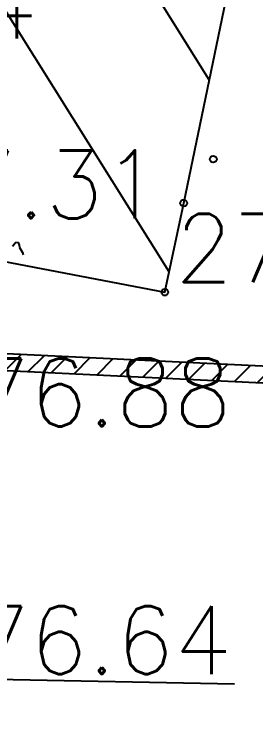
# Model space of a CAD drawing. Extents: x 524954 to 526204, y 9523489 to 9524010.
# Drawn here: x 525614.75 to 525618.3, y 9523720 to 9523730.42 of the extents above; entities that cross this region are included whole.
import ezdxf

# ---------------------------------------------------------------- set-up
doc = ezdxf.new("R2010")
doc.units = 0
doc.header["$PDMODE"] = 33
doc.header["$PDSIZE"] = 0.1
doc.linetypes.add('ACAD_ISO12W100', pattern=[21, 12, -3, 0, -3, 0, -3])
doc.linetypes.add('AXES2', pattern=[28.575, 19.05, -3.175, 3.175, -3.175])
for name, color, linetype in [('Arbre', 34, 'ACAD_ISO12W100'), ('Axe_Piste', 3, 'AXES2'), ('Bati', 6, 'Continuous'), ('Bati_H', 1, 'Continuous'), ('Cloture', 7, 'Continuous'), ('Murs', 1, 'Continuous'), ('TopoAlt', 3, 'Continuous'), ('TOPOJIS', 7, 'Continuous')]:
    doc.layers.add(name, color=color, linetype=linetype)
doc.styles.add('Simplex 1.0', font='Simplex.shx', dxfattribs={"width": 0.99, "height": 1})

# ---------------------------------------------------------------- blocks, each defined once
blk = doc.blocks.new('TCPOINT M')
at = {"color": 0}
blk.add_point((0, 0), dxfattribs=at)
at = {"layer": 'TopoAlt', "style": 'Simplex 1.0', "width": 0.99}
blk.add_attdef('ALT', (0.15, 0.15), '', height=1, dxfattribs=at)
blk = doc.blocks.new('v088')
at = {"linetype": 'Continuous'}
for p, q in [((3.189, 5.603), (3.247, 5.665)), ((3.247, 5.665), (3.304, 5.719)), ((3.304, 5.719), (3.358, 5.707)), ((3.358, 5.707), (3.385, 5.627)), ((3.385, 5.627), (3.4, 5.557)), ((3.4, 5.557), (3.485, 5.411)), ((3.485, 5.411), (3.508, 5.342))]:
    blk.add_line(p, q, dxfattribs=at)

msp = doc.modelspace()

# ---------------------------------------------------------------- hatches: boundary and pattern name
at = {"layer": 'Bati_H'}
h = msp.add_hatch(dxfattribs=at)
h.set_pattern_fill('_U', color=256, scale=2, angle=-57.9053, style=0, pattern_type=0)
h.set_pattern_definition([(302.094655599, (0, 0), (1.69434297035, 1.06263911976), [])])
h.paths.add_polyline_path([(525599.912, 9523745.998), (525597.057, 9523733.537), (525601.784, 9523732.425), (525601.462, 9523730.591), (525610.034, 9523728.699), (525610.268, 9523729.914), (525612.335, 9523729.591), (525612.088, 9523727.267), (525616.963, 9523726.333), (525617.241, 9523727.643), (525619.652, 9523739.262), (525622.884, 9523738.521), (525623.274, 9523740.188), (525623.374, 9523740.622)])
at = {"layer": 'Murs'}
h = msp.add_hatch(dxfattribs=at)
h.set_pattern_fill('_U', color=256, scale=0.25, angle=45, style=0, pattern_type=0)
h.set_pattern_definition([(45, (0, 0), (-0.1767766952966, 0.1767766952966), [])])
h.paths.add_polyline_path([(525597.057, 9523733.537), (525595.421, 9523725.903), (525609.642, 9523725.421), (525627.16, 9523724.579), (525627.753, 9523735.31), (525627.504, 9523735.324), (525626.924, 9523724.841), (525609.652, 9523725.671), (525595.728, 9523726.143), (525597.302, 9523733.485)])

# ---------------------------------------------------------------- linework, layer by layer
at = {"layer": 'Axe_Piste', "ltscale": 0.25, "flags": 128}
msp.add_lwpolyline([(525613.228, 9523720.669), (525626.827, 9523720.401), (525643.945, 9523719.587), (525674.498, 9523717.677), (525731.479, 9523713.01), (525740.572, 9523711.637), (525777.063, 9523706.435), (525784.098, 9523706.94), (525827.588, 9523700.163)], dxfattribs=at)
at = {"layer": 'Bati', "flags": 128}
msp.add_lwpolyline([(525599.912, 9523745.998), (525597.057, 9523733.537), (525601.784, 9523732.425), (525601.462, 9523730.591), (525610.034, 9523728.699), (525610.268, 9523729.914), (525612.335, 9523729.591), (525612.088, 9523727.267), (525616.963, 9523726.333), (525617.241, 9523727.643), (525619.652, 9523739.262), (525622.884, 9523738.521), (525623.274, 9523740.188), (525623.374, 9523740.622)], close=True, dxfattribs=at)
at = {"layer": 'Cloture', "flags": 128}
for points in [[(525597.057, 9523733.537), (525595.421, 9523725.903), (525609.642, 9523725.421), (525627.16, 9523724.579), (525627.753, 9523735.31)], [(525597.302, 9523733.485), (525595.728, 9523726.143), (525609.652, 9523725.671), (525626.924, 9523724.841), (525627.504, 9523735.324)]]:
    msp.add_lwpolyline(points, dxfattribs=at)

# ---------------------------------------------------------------- block references
at = {"layer": 'Arbre', "xscale": 0.5, "yscale": 0.5, "zscale": 0.5}
msp.add_blockref('v088', (525613.128, 9523724.21, -271.64), dxfattribs=at)
at = {"layer": 'TOPOJIS'}
ref = msp.add_blockref('TCPOINT M', (525610.268, 9523729.914, 277.34), dxfattribs=at)
ref.add_attrib('ALT', '277.34', (525610.418, 9523730.064, 277.34), dxfattribs={"layer": 'TopoAlt', "height": 1, "style": 'Simplex 1.0', "width": 0.99})
ref = msp.add_blockref('TCPOINT M', (525612.088, 9523727.267, 277.31), dxfattribs=at)
ref.add_attrib('ALT', '277.31', (525612.238, 9523727.417, 277.31), dxfattribs={"layer": 'TopoAlt', "height": 1, "style": 'Simplex 1.0', "width": 0.99})
for p in [(525617.676, 9523728.289, 277.886), (525617.241, 9523727.643, 277.882)]:
    msp.add_blockref('TCPOINT M', p, dxfattribs=at)
ref = msp.add_blockref('TCPOINT M', (525616.963, 9523726.333, 277.896), dxfattribs=at)
ref.add_attrib('ALT', '277.90', (525617.113, 9523726.483, 277.896), dxfattribs={"layer": 'TopoAlt', "height": 1, "style": 'Simplex 1.0', "width": 0.99})
ref = msp.add_blockref('TCPOINT M', (525613.128, 9523724.21, 276.884), dxfattribs=at)
ref.add_attrib('ALT', '276.88', (525613.278, 9523724.36, 276.884), dxfattribs={"layer": 'TopoAlt', "height": 1, "style": 'Simplex 1.0', "width": 0.99})
ref = msp.add_blockref('TCPOINT M', (525613.228, 9523720.669, 276.64), dxfattribs=at)
ref.add_attrib('ALT', '276.64', (525613.278, 9523720.719, 276.64), dxfattribs={"layer": 'TopoAlt', "height": 1, "style": 'Simplex 1.0', "width": 0.99})

doc.saveas('drawing.dxf')
